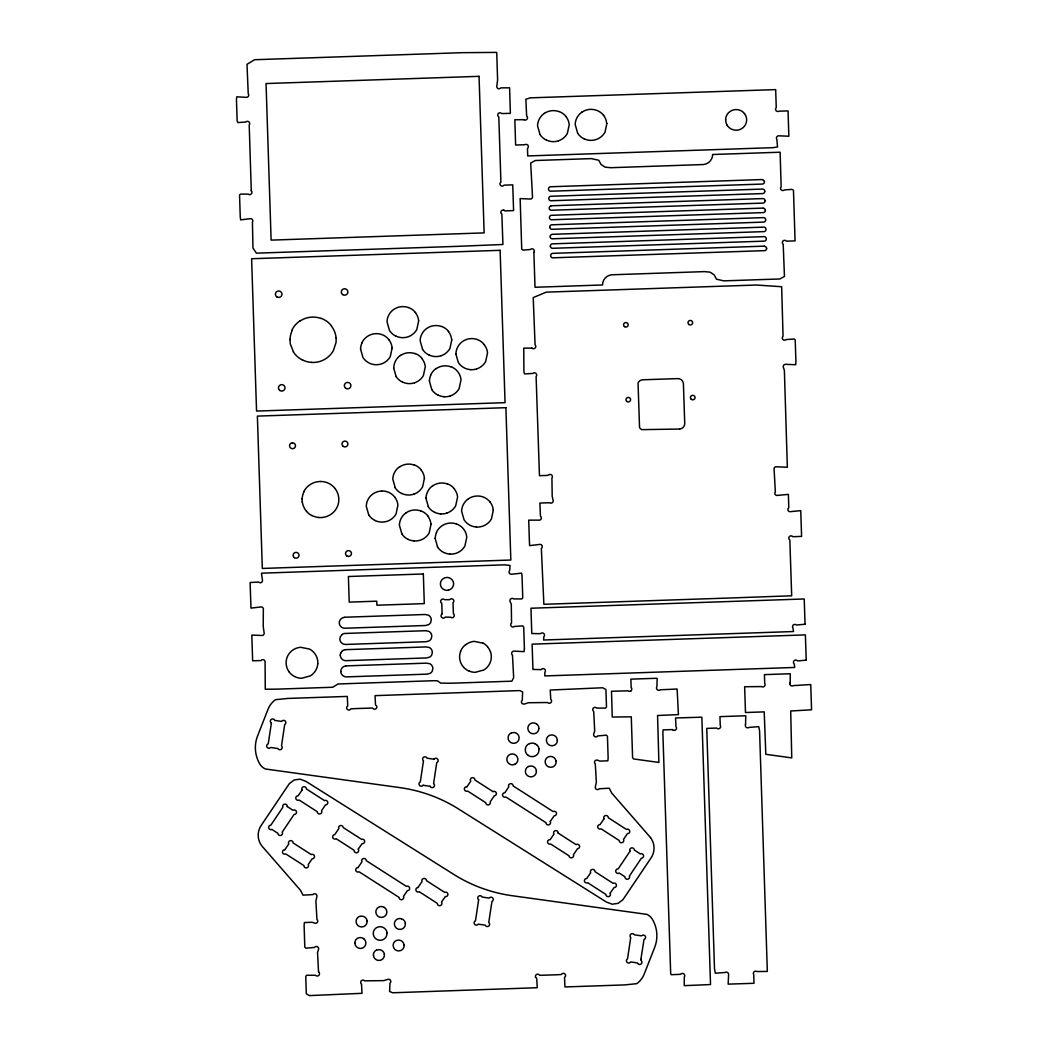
<?xml version="1.0" encoding="UTF-8"?>
<svg xmlns="http://www.w3.org/2000/svg" width="1048" height="1048" viewBox="0 0 1048 1048"><rect width="100%" height="100%" fill="white"/><g stroke="black" fill="none" stroke-linecap="round" stroke-linejoin="round"><path stroke-width="1.5" d="M302.021 498.809L302.165 501.992M550.37 246.201L550.37 245.887A2.214 2.161 -4 0 1 552.178 243.857L764.084 236.638A2.201 2.161 -4 0 1 766.298 238.721L766.298 238.879A2.201 2.161 -4 0 1 764.28 241.145L552.375 248.311A2.201 2.161 -4 0 1 550.37 246.241M336.159 337.849L336.081 342.342L333.434 350.53A23.266 22.794 -4 0 1 328.011 357.067A23.043 22.584 -4 0 1 320.478 361.259A23.279 22.807 -4 0 1 311.518 362.411M392.175 347.871L390.301 356.556A15.93 15.602 -4 0 1 386.594 361.023A15.786 15.458 -4 0 1 381.433 363.892A15.93 15.615 -4 0 1 375.302 364.691A15.786 15.458 -4 0 1 369.472 363.184A15.93 15.602 -4 0 1 362.949 357.486L360.525 348.945M418.689 320.806L416.829 329.491A15.93 15.602 -4 0 1 413.109 333.958A15.786 15.458 -4 0 1 407.947 336.827A15.93 15.602 -4 0 1 401.764 337.639A15.786 15.458 -4 0 1 396.039 336.12M424.466 478.163L422.593 486.848A15.93 15.602 -4 0 1 418.886 491.329A15.786 15.458 -4 0 1 413.724 494.198M431.056 524.131L429.195 532.816A15.93 15.602 -4 0 1 425.488 537.297A15.786 15.458 -4 0 1 420.314 540.165A15.93 15.602 -4 0 1 414.143 540.978M451.806 339.709L449.946 348.394A15.93 15.602 -4 0 1 446.225 352.862A15.786 15.458 -4 0 1 441.064 355.731M493.294 510.193L491.433 518.878A15.93 15.602 -4 0 1 487.713 523.358A15.786 15.458 -4 0 1 482.552 526.214A15.93 15.602 -4 0 1 476.382 527.026M606.858 123.494L604.997 132.179A15.93 15.602 -4 0 1 601.29 136.659A15.786 15.458 -4 0 1 596.115 139.528A15.93 15.602 -4 0 1 589.945 140.34A15.786 15.458 -4 0 1 584.208 138.821M631.197 690.567L631.289 690.462A2.292 2.24 -4 0 0 631.145 687.501L630.857 679.143L655.734 678.305L657.135 678.37L656.913 686.807A2.266 2.227 -4 0 0 656.506 688.064A2.292 2.24 -4 0 0 660.306 689.78L677.113 689.034L678.423 714.605L657.568 715.496L658.891 762.446L633.529 758.935L632.599 757.625L631.276 716.832L612.255 717.042L611.495 691.261L628.014 690.815A2.292 2.24 -4 0 0 631.184 690.593L631.158 690.619M790.231 682.405L790.244 673.746L764.45 674.624L764.699 683.466A2.253 2.214 -4 0 1 764.988 684.082A2.292 2.253 -4 0 1 762.931 686.951A2.266 2.214 -4 0 1 761.503 686.571L744.643 686.741L745.482 712.522L764.215 711.88L765.813 754.311L791.751 757.887L790.703 710.989L811.558 709.81L810.746 684.54L793.297 685.628A2.253 2.201 -4 0 1 792.629 685.903A2.292 2.253 -4 0 1 789.799 683.702M417.982 887.525L422.03 881.538A2.292 2.253 -4 0 1 423.693 878.473A2.292 2.253 -4 0 1 426.457 880.648L444.627 892.333A2.306 2.253 -4 0 1 447.876 894.01A2.306 2.253 -4 0 1 445.295 896.603L441.483 902.145A2.292 2.253 -4 0 1 440.265 905.616A2.292 2.253 -4 0 1 437.317 903.376L419.266 891.743A2.292 2.253 -4 0 1 415.964 890.433A2.292 2.253 -4 0 1 417.956 887.525M359.896 916.319L358.953 916.712A5.332 5.227 -4 0 0 356.124 921.297A6.878 6.733 -4 0 0 356.202 922.397A5.502 5.397 -4 0 0 363.787 926.511A5.345 5.24 -4 0 0 367.062 921.52L367.036 920.917M549.611 474.456L547.266 475.425L539.458 475.687L536.104 376.612A2.292 2.253 -4 0 0 533.982 372.865A2.279 2.227 -4 0 0 532.856 373.442L524.563 373.926L523.908 371.948L523.764 348.159L531.952 348.119M358.036 867.561L361.979 861.797A2.292 2.253 -4 0 1 363.42 858.535A2.292 2.253 -4 0 1 366.289 860.683L406.388 886.372A2.306 2.253 -4 0 1 409.624 887.866A2.306 2.253 -4 0 1 407.384 890.643L403.441 896.446A2.292 2.253 -4 0 1 403.519 898.332A2.306 2.253 -4 0 1 400.271 899.433A2.292 2.253 -4 0 1 399.105 897.429L359.084 871.792A2.292 2.253 -4 0 1 355.77 870.351A2.292 2.253 -4 0 1 358.036 867.561M284.846 849.705L288.763 843.968A2.292 2.253 -4 0 1 290.217 840.679A2.292 2.253 -4 0 1 293.073 842.893L311.191 854.539A2.306 2.253 -4 0 1 314.452 856.046A2.306 2.253 -4 0 1 312.147 858.81L308.23 864.548A2.292 2.253 -4 0 1 306.789 867.823A2.292 2.253 -4 0 1 303.933 865.609L285.816 853.963A2.292 2.253 -4 0 1 282.541 852.469A2.292 2.253 -4 0 1 284.833 849.718M466.936 786.773L470.762 781.219A2.292 2.253 -4 0 1 471.967 777.747A2.292 2.253 -4 0 1 474.927 779.987L492.979 791.62M433.964 759.224L427.034 758.189A2.292 2.253 -4 0 0 423.523 757.259A2.292 2.253 -4 0 0 423.484 760.809L420.3 781.887A2.292 2.253 -4 0 0 419.488 785.358A2.292 2.253 -4 0 0 423.104 785.266M423.117 785.266L430.099 786.314M448.125 590.234L446.828 590.351A6.576 6.432 -4 0 1 440.396 584.129A6.576 6.432 -4 0 1 446.422 577.487L447.719 577.487A6.576 6.432 -4 0 1 448.125 590.234M550.934 205.788L762.852 198.583A2.201 2.161 -4 0 1 765.066 200.666M551.864 234.333L763.769 227.128A2.201 2.161 -4 0 1 765.983 229.211L765.996 229.368A2.201 2.161 -4 0 1 763.979 231.621L552.06 238.8A2.201 2.161 -4 0 1 551.864 234.516M321.946 517.542L318.697 517.542M679.628 429.051L641.808 429.641A5.633 5.515 -4 0 1 639.542 427.519L638.049 382.965A5.633 5.515 -4 0 1 640.105 380.647A5.541 5.423 -4 0 1 643.014 379.782L677.846 378.603A5.528 5.423 -4 0 1 683.414 383.843L684.737 423.392A5.528 5.423 -4 0 1 679.667 429.012M344.334 617.246L425.016 614.495L428.278 615.097A5.633 5.515 -4 0 1 431.278 619.8L430.754 622.316A5.633 5.515 -4 0 1 428.697 624.621L425.658 625.499L344.831 628.237A5.528 5.423 -4 0 1 339.264 623.075A5.528 5.423 -4 0 1 344.334 617.416M345.381 649.668L426.078 646.93L429.326 647.52A5.633 5.515 -4 0 1 432.326 652.236L431.802 654.738A5.633 5.515 -4 0 1 429.746 657.057L426.706 657.934L345.879 660.672A5.528 5.423 -4 0 1 340.312 655.432M345.906 665.886L426.601 663.148L429.85 663.738A5.633 5.515 -4 0 1 432.863 668.454L432.326 670.956A5.633 5.515 -4 0 1 430.269 673.275L427.23 674.139L346.403 676.89A5.528 5.423 -4 0 1 340.836 671.65M762.224 179.549L550.318 186.767A2.214 2.161 -4 0 0 548.523 188.797L548.523 189.112A2.201 2.161 -4 0 0 550.528 191.221L762.433 184.055A2.201 2.161 -4 0 0 764.45 181.802L764.45 181.671M763.154 208.094L551.248 215.312A2.214 2.161 -4 0 0 549.44 217.342L549.453 217.657A2.201 2.161 -4 0 0 551.445 219.766L763.35 212.6A2.201 2.161 -4 0 0 765.381 210.347L765.368 210.216M764.385 246.149L552.479 253.367A2.214 2.161 -4 0 0 550.685 255.398L550.685 255.712A2.201 2.161 -4 0 0 552.676 257.821L764.595 250.655A2.201 2.161 -4 0 0 766.612 248.402L766.612 248.271M320.308 481.504L319.837 481.517A18.353 17.986 -4 0 0 310.509 484.373A18.471 18.104 -4 0 0 303.645 491.931M672.475 729.591L663.161 729.866L662.86 732.421L670.681 973.579L671.244 974.706L680.532 974.326A2.306 2.253 -4 0 1 684.724 975.557A2.266 2.214 -4 0 1 684.305 976.893L684.239 985.657L710.531 984.557L701.859 717.186L675.554 717.972L675.96 726.644A2.306 2.253 -4 0 1 674.139 730.404M482.997 643.171L474.141 641.363A15.786 15.458 -4 0 0 465.888 644.638M503.865 210.176L504.966 210.923L513.586 210.583L512.747 184.854L504.062 185.155L502.988 185.954A2.306 2.253 -4 0 1 500.027 183.164L500.892 181.998L500.42 166.619L498.809 117.062L497.866 115.922A2.306 2.253 -4 0 1 500.551 112.843L501.73 113.564L510.363 113.341L509.603 87.835L501.036 87.862L499.306 88.792A2.306 2.253 -4 0 1 496.817 86.054L497.604 79.858L496.713 52.4L462.286 52.675L254.572 59.723L246.987 64.321L248.232 93.678A2.306 2.253 -4 0 1 246.097 97.333L236.822 96.822L236.442 99.219L237.149 121.031L237.909 122.577L245.717 122.04A2.279 2.227 -4 0 1 248.887 121.895A2.279 2.227 -4 0 1 249.201 124.961L251.284 190.854M384.433 907.516L383.542 907.018A5.502 5.397 -4 0 0 379.481 906.848A5.345 5.24 -4 0 0 375.878 911.839L375.891 912.35A5.502 5.397 -4 0 0 383.686 916.921A5.345 5.24 -4 0 0 386.804 911.93A5.502 5.397 -4 0 0 384.393 907.489M523.921 119.695L514.843 119.721L515.616 145.017L524.865 144.742A2.266 2.214 -4 0 1 525.729 144.388A2.306 2.253 -4 0 1 527.471 148.436L527.72 155.942L773.005 147.663L777.537 146.982L776.83 139.292A2.266 2.214 -4 0 1 776.476 138.441A2.306 2.253 -4 0 1 779.24 135.834L788.843 136.227L788.057 110.918L779.018 111.167A2.292 2.253 -4 0 1 775.572 108.782L776.254 107.603L775.677 89.604L530.38 97.844L525.873 99.219L526.633 116.053A2.306 2.253 -4 0 1 527.052 119.158A2.306 2.253 -4 0 1 523.908 119.682M650.494 837.549L611.731 793.074L609.229 788.214L599.364 788.764A2.292 2.253 -4 0 1 595.343 786.812L596.364 782.306L595.29 764.005A2.279 2.24 -4 0 1 597.229 760.088L599.888 761.097L607.853 760.822L608.141 757.874L607.434 736.272L606.386 735.172L597.766 735.919A2.306 2.253 -4 0 1 593.6 734.268L594.701 730.888L593.705 711.409A2.279 2.24 -4 0 1 593.338 708.094A2.279 2.24 -4 0 1 596.731 708.094L605.705 708.107L606.491 706.824L605.927 689.519L602.705 687.763L550.226 690.043L550.75 699.278A2.306 2.253 -4 0 1 550.921 702.566A2.306 2.253 -4 0 1 547.554 702.514L528.48 702.736L524.327 704.033A2.292 2.253 -4 0 1 522.284 700.09L522.638 691.903L519.625 690.58L375.027 695.649L375.512 704.885L376.704 706.142A2.292 2.253 -4 0 1 373.625 709.011L372.354 708.029L355.22 708.605L350.962 708.854L349.757 709.915A2.292 2.253 -4 0 1 346.796 707.02L347.713 705.88L347.307 696.422L287.768 698.44L275.441 699.697A21.838 21.392 -4 0 0 268.039 709.247L257.598 735.893A33.471 32.802 -4 0 0 259.642 763.704L259.734 763.861A12.825 12.563 -4 0 0 265.341 768.97L399.72 787.598A146.366 143.432 -4 0 1 456.823 807.916L606.438 902.066L612.215 904.214L618.137 903.337L622.971 899.656L650.847 858.246A18.222 17.855 -4 0 0 650.494 837.549M558.152 833.068L576.059 844.623A2.306 2.253 -4 0 1 579.479 845.802A2.306 2.253 -4 0 1 577.474 848.762L573.426 854.723A2.292 2.253 -4 0 1 571.867 857.788A2.292 2.253 -4 0 1 569.025 855.823L550.685 844.033A2.306 2.253 -4 0 1 547.58 842.199A2.306 2.253 -4 0 1 550.161 839.684L553.973 834.129A2.292 2.253 -4 0 1 555.283 830.658A2.292 2.253 -4 0 1 558.139 833.055M535.541 977.221L536.733 978.478L537.218 987.714L392.62 992.784L389.607 991.46L389.948 983.273A2.292 2.253 -4 0 0 387.904 979.33L383.764 980.627L364.665 980.836A2.306 2.253 -4 0 0 361.324 980.797A2.306 2.253 -4 0 0 361.495 984.085L362.019 993.321L309.527 995.6L306.317 993.832L305.754 976.54L306.54 975.256L315.487 975.282A2.306 2.253 -4 0 0 318.906 975.282A2.306 2.253 -4 0 0 318.526 971.941M577.631 133.109L575.208 124.568A15.772 15.458 -4 0 1 576.479 118.752A15.903 15.589 -4 0 1 582.02 112.07M539.982 134.393L537.559 125.852A15.772 15.458 -4 0 1 538.829 120.022A15.903 15.589 -4 0 1 544.37 113.354M422.58 349.311L420.156 340.77A15.772 15.458 -4 0 1 421.427 334.954A15.903 15.589 -4 0 1 426.955 328.286A15.772 15.458 -4 0 1 441.431 326.478M431.776 389.502L429.353 380.961M396.065 376.376L393.642 367.848M428.357 506.682L425.933 498.141M437.553 546.873L435.13 538.331M395.24 487.779L392.817 479.237A15.772 15.458 -4 0 1 394.074 473.421A15.903 15.589 -4 0 1 399.616 466.74M401.829 533.746L399.406 525.205A15.772 15.458 -4 0 1 400.677 519.389A15.903 15.589 -4 0 1 406.205 512.708M293.479 351.892L290.296 343.888L289.929 339.421M368.713 514.843L366.289 506.302A15.772 15.458 -4 0 1 367.56 500.486A15.903 15.589 -4 0 1 373.088 493.818A15.772 15.458 -4 0 1 381.59 491.067M287.27 806.554L292.982 810.314A2.306 2.253 -4 0 1 296.453 811.624A2.306 2.253 -4 0 1 294.082 814.453L282.2 832.125A2.292 2.253 -4 0 1 280.838 835.426A2.292 2.253 -4 0 1 277.917 833.343L271.93 829.44A2.292 2.253 -4 0 1 268.72 827.959A2.292 2.253 -4 0 1 270.843 825.169L282.868 807.261A2.292 2.253 -4 0 1 284.598 804.13A2.292 2.253 -4 0 1 287.257 806.528M318.54 971.955L317.544 952.475L318.644 949.095A2.306 2.253 -4 0 0 314.466 947.444L305.859 948.191L304.798 947.091L304.103 925.489L304.379 922.541L312.356 922.266L314.99 923.288A2.306 2.253 -4 0 0 316.941 919.345L315.88 901.057L316.902 896.551A2.292 2.253 -4 0 0 312.88 894.599L303.016 895.149L300.501 890.289L261.738 845.815A18.222 17.855 -4 0 1 261.397 825.117L289.274 783.707L294.108 780.026L300.029 779.149L305.793 781.284L455.421 875.447A146.366 143.432 -4 0 0 512.524 895.765L646.904 914.38A12.825 12.563 -4 0 1 652.511 919.502L652.603 919.659A33.471 32.802 -4 0 1 654.646 947.471L644.192 974.116A21.838 21.392 -4 0 1 636.804 983.666L624.477 984.924L564.938 986.941L564.531 977.483L565.448 976.343A2.292 2.253 -4 0 0 562.488 973.448L561.269 974.509L557.025 974.758L539.89 975.334L538.606 974.352A2.292 2.253 -4 0 0 535.541 977.221M455.867 353.897L458.29 362.438A15.93 15.602 -4 0 0 464.827 368.149A15.786 15.458 -4 0 0 470.657 369.643M386.909 932.785L386.948 933.519A6.681 6.537 -4 0 1 382.834 939.742A6.878 6.747 -4 0 1 377.791 939.833A7.008 6.864 -4 0 1 375.8 938.707A6.878 6.747 -4 0 1 373.416 934.633A8.174 8.004 -4 0 1 373.284 933.231A6.668 6.537 -4 0 1 376.808 927.532L377.987 927.048A6.878 6.747 -4 0 1 381.813 926.956A7.008 6.864 -4 0 1 384.092 928.03A6.878 6.747 -4 0 1 387.053 932.785M405.301 923.393L405.327 923.995A5.345 5.24 -4 0 1 402.039 929A5.502 5.397 -4 0 1 394.506 924.912A6.878 6.733 -4 0 1 394.402 923.773A5.332 5.227 -4 0 1 397.218 919.175L398.161 918.795A5.502 5.397 -4 0 1 401.227 918.729M404.083 945.021L404.109 945.571A5.345 5.24 -4 0 1 400.65 950.575A5.515 5.397 -4 0 1 393.197 945.676L393.17 945.217A5.332 5.227 -4 0 1 396.144 940.619A5.502 5.384 -4 0 1 404.043 944.995M384.328 954.545L384.354 955.095A5.345 5.24 -4 0 1 380.909 960.099A5.515 5.397 -4 0 1 373.455 955.187M549.755 227.167L549.755 226.853A2.214 2.161 -4 0 1 551.562 224.822L763.468 217.617A2.201 2.161 -4 0 1 765.682 219.7L765.682 219.857A2.201 2.161 -4 0 1 763.665 222.111L551.759 229.289A2.201 2.161 -4 0 1 549.755 227.206M536.353 771.014L536.366 771.525A5.345 5.24 -4 0 1 532.751 776.516A5.502 5.397 -4 0 1 528.703 776.345L527.812 775.848A5.502 5.397 -4 0 1 525.428 771.433A5.345 5.24 -4 0 1 528.559 766.429M442.112 613.932L441.771 603.294A2.292 2.253 -4 0 1 441.077 600.032A2.292 2.253 -4 0 1 444.444 599.653L449.684 599.705A2.306 2.253 -4 0 1 450.103 599.286A2.306 2.253 -4 0 1 453.299 599.613A2.306 2.253 -4 0 1 453.024 602.744L453.391 613.709A2.214 2.161 -4 0 1 453.863 614.167A2.306 2.253 -4 0 1 450.483 617.207L445.269 617.102A2.306 2.266 -4 0 1 441.811 617.495A2.306 2.266 -4 0 1 441.863 614.102M557.34 740.189L557.34 740.622A5.332 5.227 -4 0 1 554.366 745.22A5.502 5.384 -4 0 1 546.466 740.844L546.401 740.268A5.345 5.24 -4 0 1 549.859 735.264A5.515 5.397 -4 0 1 557.313 740.163M373.429 955.173L373.416 954.741A5.332 5.227 -4 0 1 376.389 950.143M354.905 943.174L354.905 942.741A5.332 5.227 -4 0 1 357.866 938.143A5.502 5.384 -4 0 1 361.887 937.816A5.607 5.489 -4 0 1 363.643 938.694M292.431 442.885A2.961 2.895 -4 0 0 289.562 445.741A2.974 2.921 -4 0 0 293.466 448.531A2.961 2.895 -4 0 0 295.366 444.981A2.974 2.921 -4 0 0 292.431 442.859M335.465 489.141A18.34 17.973 -4 0 1 337.81 505.49A18.471 18.104 -4 0 1 331.771 513.743A18.34 17.973 -4 0 1 321.985 517.502M318.802 517.489A18.34 17.973 -4 0 1 312.003 515.537M306.619 511.372A18.34 17.973 -4 0 1 302.322 501.992M302.178 498.861A18.34 17.973 -4 0 1 303.868 492.062M335.452 489.01A18.471 18.104 -4 0 0 327.356 482.735A18.353 17.986 -4 0 0 320.243 481.504M311.898 515.59A18.497 18.13 -4 0 1 306.474 511.372M381.642 491.014A15.786 15.471 -4 0 1 387.668 491.957A15.903 15.589 -4 0 1 394.729 497.053M394.677 497.014A15.786 15.471 -4 0 1 397.899 505.188L396.079 513.913A15.93 15.602 -4 0 1 392.371 518.393A15.786 15.458 -4 0 1 387.197 521.262A15.93 15.615 -4 0 1 381.066 522.048A15.786 15.458 -4 0 1 375.236 520.555M375.184 520.542A15.93 15.615 -4 0 1 368.66 514.817M401.816 493.49A15.786 15.458 -4 0 0 407.646 494.984A15.93 15.602 -4 0 0 413.672 494.211M399.668 466.884A15.786 15.458 -4 0 1 414.196 465.037M421.191 470.094A15.786 15.458 -4 0 1 424.414 478.268M414.261 464.893A15.903 15.589 -4 0 1 421.309 469.989M401.659 493.49A15.93 15.602 -4 0 1 395.135 487.779M406.166 512.76A15.772 15.458 -4 0 1 420.68 510.913M427.689 515.957A15.772 15.458 -4 0 1 430.911 524.144M420.864 510.861A15.903 15.589 -4 0 1 427.911 515.957M408.262 539.458A15.93 15.602 -4 0 1 401.738 533.746M414.235 540.951A15.786 15.458 -4 0 1 408.406 539.458M446.841 513.101A15.786 15.458 -4 0 0 452.002 510.232A15.93 15.602 -4 0 0 455.71 505.752L457.583 497.066A15.786 15.458 -4 0 0 454.308 488.984M440.763 513.887A15.786 15.458 -4 0 1 434.933 512.393M426.025 498.232A15.786 15.458 -4 0 1 427.296 492.416A15.903 15.589 -4 0 1 432.732 485.643M432.785 485.787A15.786 15.458 -4 0 1 447.313 483.94M447.378 483.796A15.903 15.589 -4 0 1 454.426 488.892M446.789 513.114A15.93 15.602 -4 0 1 440.658 513.913M434.776 512.393A15.93 15.602 -4 0 1 428.252 506.682M456.456 523.987A15.786 15.471 -4 0 0 441.929 525.834A15.903 15.589 -4 0 0 436.387 532.515M456.574 523.987A15.903 15.589 -4 0 1 463.622 529.083A15.772 15.458 -4 0 1 466.779 537.257L464.906 545.942A15.93 15.602 -4 0 1 461.199 550.423A15.786 15.458 -4 0 1 456.037 553.292A15.93 15.602 -4 0 1 449.854 554.104M449.959 554.078A15.786 15.458 -4 0 1 444.129 552.584M435.221 538.423A15.786 15.458 -4 0 1 436.492 532.607M443.972 552.584A15.93 15.602 -4 0 1 437.448 546.873M468.404 498.822A15.772 15.458 -4 0 1 476.945 496.031A15.786 15.471 -4 0 1 483.023 496.922A15.903 15.589 -4 0 1 490.071 502.018M490.032 501.966A15.786 15.471 -4 0 1 493.254 510.153M468.443 498.769A15.903 15.589 -4 0 0 462.915 505.45A15.772 15.458 -4 0 0 461.644 511.267L464.067 519.808A15.93 15.602 -4 0 0 470.591 525.52A15.786 15.458 -4 0 0 476.421 527.013M401.384 918.795A5.502 5.397 -4 0 1 405.419 923.445M376.533 950.195A5.515 5.397 -4 0 1 384.459 954.584M360.04 916.384A5.502 5.397 -4 0 1 367.154 920.969M354.931 943.2A5.515 5.397 -4 0 0 362.398 948.099A5.345 5.24 -4 0 0 365.831 943.095L365.817 942.545A5.502 5.384 -4 0 0 363.604 938.667M789.851 683.755A2.253 2.201 -4 0 1 790.284 682.458M674.139 730.404A2.292 2.253 -4 0 1 672.475 729.591M503.865 210.176A2.306 2.253 -4 0 0 500.957 213.045L501.861 214.185L502.935 244.485L457.95 246.332L256.393 253.171L252.948 248.009L252.437 222.137A2.292 2.24 -4 0 0 249.935 218.718L240.608 219.883L240.241 216.543L239.547 195.033L240.529 194.09L248.153 194.129A2.306 2.253 -4 0 0 251.284 193.932A2.306 2.253 -4 0 0 251.284 190.841M762.237 179.745A2.201 2.161 -4 0 1 764.45 181.802M764.752 191.155A2.201 2.161 -4 0 0 762.538 189.072L550.632 196.277A2.214 2.161 -4 0 0 548.825 198.308L548.825 198.622A2.201 2.161 -4 0 0 550.829 200.744L762.734 193.579A2.201 2.161 -4 0 0 764.765 191.352M550.947 205.984A2.201 2.161 -4 0 0 551.143 210.255L763.049 203.089A2.201 2.161 -4 0 0 765.066 200.862M763.167 208.29A2.201 2.161 -4 0 1 765.381 210.347M764.398 246.346A2.201 2.161 -4 0 1 766.612 248.402M544.318 113.407A15.772 15.458 -4 0 1 558.833 111.56M559.016 111.507A15.903 15.589 -4 0 1 566.064 116.59M558.427 140.825A15.93 15.602 -4 0 1 552.296 141.611A15.786 15.458 -4 0 1 546.558 140.091M546.414 140.105A15.93 15.602 -4 0 1 539.89 134.393M558.479 140.799A15.786 15.458 -4 0 0 563.641 137.93A15.93 15.602 -4 0 0 567.348 133.463L569.221 124.778A15.772 15.458 -4 0 0 565.999 116.603M581.967 112.123A15.772 15.458 -4 0 1 596.482 110.276A15.903 15.589 -4 0 1 603.648 115.319M603.491 115.319A15.772 15.458 -4 0 1 606.713 123.507M584.064 138.821A15.93 15.602 -4 0 1 577.54 133.109M725.622 119.734A10.467 10.257 -4 0 1 726.461 115.87A10.598 10.388 -4 0 1 730.142 111.442A10.454 10.244 -4 0 1 739.796 110.21A10.598 10.388 -4 0 1 744.486 113.603M744.486 113.59A10.493 10.284 -4 0 1 745.39 124.778A10.624 10.401 -4 0 1 741.316 128.865L739.495 129.664A10.493 10.284 -4 0 1 733.469 129.834L731.57 129.192A10.624 10.401 -4 0 1 727.233 125.393M727.299 125.393A10.493 10.284 -4 0 1 725.688 119.734M549.637 474.482A2.279 2.227 -4 0 1 551.916 478.071L552.191 496.464L553.161 500.355A2.306 2.253 -4 0 1 549.571 502.739L539.89 503.053L540.454 516.192A2.292 2.253 -4 0 1 538.358 520.136L528.703 520.149L529.384 540.873L529.62 545.628L539.288 544.462A2.306 2.253 -4 0 1 542.157 547.344L541.358 548.628L543.873 604.303L736.207 597.779L791.685 595.788L789.838 539.995L788.921 538.882A2.306 2.253 -4 0 1 791.751 535.934L792.891 536.707L801.589 536.406L800.751 510.638L790.886 511.607A2.306 2.253 -4 0 1 787.939 508.843L788.777 507.677L788.397 494.381L777.891 495.35A2.292 2.253 -4 0 1 775.337 491.787L774.131 469.753A2.306 2.253 -4 0 1 776.817 466.779L787.349 467.277L784.376 370.403L783.445 367.56A2.306 2.253 -4 0 1 785.935 364.337L795.76 364.73L795.904 361.324L795.209 339.801L794.083 338.989L786.157 339.578A2.279 2.227 -4 0 1 782.922 339.486A2.279 2.227 -4 0 1 783.053 336.316L781.664 286.733L756.473 285.017L546.296 292.143L533.222 297.593L535.07 344.805A2.292 2.253 -4 0 1 535.187 347.975A2.292 2.253 -4 0 1 531.939 348.106M299.872 321.16A23.056 22.598 -4 0 1 321.081 318.474M302.859 360.237A23.266 22.794 -4 0 1 293.322 351.892M291.619 330.788A23.266 22.794 -4 0 1 299.715 321.029M321.147 318.317A23.266 22.794 -4 0 1 331.456 325.771M311.597 362.411A23.043 22.584 -4 0 1 303.082 360.224M290.086 339.552A23.043 22.584 -4 0 1 291.933 331.05M331.391 326.046A23.043 22.584 -4 0 1 336.094 337.993M361.783 343.115A15.903 15.589 -4 0 1 367.324 336.447A15.786 15.471 -4 0 1 375.865 333.657A15.786 15.471 -4 0 1 381.904 334.6A15.903 15.589 -4 0 1 388.952 339.696M360.577 349.036A15.786 15.458 -4 0 1 361.835 343.22M388.9 339.788A15.786 15.458 -4 0 1 392.122 347.962M408.366 307.536A15.786 15.471 -4 0 0 393.838 309.383A15.903 15.589 -4 0 0 388.31 316.051A15.772 15.458 -4 0 0 387.039 321.88L389.463 330.421A15.93 15.602 -4 0 0 395.882 336.133M415.375 312.579A15.786 15.471 -4 0 1 418.597 320.767M408.484 307.536A15.903 15.589 -4 0 1 415.545 312.618M414.55 382.795A15.786 15.458 -4 0 0 419.711 379.926A15.93 15.602 -4 0 0 423.418 375.459L425.291 366.774A15.786 15.458 -4 0 0 422.017 358.691M402.642 382.088A15.786 15.458 -4 0 0 408.471 383.581A15.93 15.602 -4 0 0 414.497 382.821M393.734 367.94A15.786 15.458 -4 0 1 395.004 362.11A15.903 15.589 -4 0 1 400.441 355.351M400.493 355.482A15.786 15.458 -4 0 1 415.021 353.648M415.087 353.49A15.903 15.589 -4 0 1 422.134 358.586M402.484 382.101A15.93 15.602 -4 0 1 395.961 376.389M448.439 331.535A15.772 15.458 -4 0 1 451.649 339.709M441.601 326.426A15.903 15.589 -4 0 1 448.662 331.522M441.012 355.757A15.93 15.602 -4 0 1 434.894 356.543A15.786 15.458 -4 0 1 429.156 355.023M428.999 355.023A15.93 15.602 -4 0 1 422.475 349.325M450.26 395.921A15.786 15.458 -4 0 0 455.421 393.052A15.93 15.602 -4 0 0 459.142 388.572L461.002 379.887A15.772 15.458 -4 0 0 457.779 371.713A15.903 15.589 -4 0 0 450.797 366.617M444.182 396.707A15.786 15.458 -4 0 1 438.352 395.214M429.457 381.066A15.786 15.458 -4 0 1 430.715 375.236M436.217 368.608A15.786 15.458 -4 0 1 450.732 366.761M430.623 375.145A15.903 15.589 -4 0 1 436.151 368.477M450.208 395.947A15.93 15.602 -4 0 1 444.09 396.734M438.195 395.214A15.93 15.602 -4 0 1 431.671 389.515M455.919 354.001A15.786 15.458 -4 0 1 457.19 348.172A15.903 15.589 -4 0 1 462.679 341.399A15.786 15.471 -4 0 1 471.22 338.609A15.786 15.471 -4 0 1 477.246 339.552A15.903 15.589 -4 0 1 484.307 344.648M476.735 368.883A15.93 15.602 -4 0 1 470.604 369.669M476.788 368.857A15.786 15.458 -4 0 0 481.949 365.988A15.93 15.602 -4 0 0 485.656 361.508L487.53 352.822A15.786 15.458 -4 0 0 484.255 344.753M460.583 651.529A15.786 15.471 -4 0 0 462.417 665.755A15.903 15.589 -4 0 0 469.216 671.165M460.57 651.411A15.903 15.589 -4 0 1 465.797 644.481M469.321 671.113A15.786 15.458 -4 0 0 475.255 672.331L483.875 669.986A15.93 15.602 -4 0 0 489.717 663.581A15.786 15.458 -4 0 0 491.263 657.856A15.93 15.602 -4 0 0 490.49 651.804M487.556 646.852A15.786 15.458 -4 0 1 490.464 651.895M482.997 643.066A15.93 15.602 -4 0 1 487.556 646.695M341.91 634.774A5.528 5.423 -4 0 0 345.355 644.455L426.182 641.717L429.221 640.839A5.633 5.515 -4 0 0 431.278 638.533L431.789 636.057A5.633 5.515 -4 0 0 428.802 631.315L425.554 630.713L344.858 633.464A5.541 5.423 -4 0 0 341.897 634.603M340.639 653.454A5.528 5.423 -4 0 1 342.434 650.991M340.273 655.301A5.528 5.41 -4 0 1 340.587 653.323M342.382 650.86A5.528 5.41 -4 0 1 345.342 649.708M340.796 671.519A5.528 5.41 -4 0 1 345.866 665.925M288.973 671.689A15.772 15.458 -4 0 1 286.156 663.319A15.786 15.471 -4 0 1 287.087 657.358A15.903 15.589 -4 0 1 292.3 650.428A15.786 15.471 -4 0 1 300.606 647.297L309.501 649.053A15.93 15.602 -4 0 1 314.059 652.681A15.786 15.458 -4 0 1 316.968 657.738A15.93 15.602 -4 0 1 317.78 663.79M288.921 671.637A15.903 15.589 -4 0 0 295.719 677.047A15.772 15.458 -4 0 0 301.654 678.266L310.378 675.868A15.93 15.602 -4 0 0 316.221 669.462A15.786 15.458 -4 0 0 317.767 663.738M511.699 732.84A5.502 5.397 -4 0 1 519.153 737.726L519.074 738.146A5.332 5.227 -4 0 1 516.101 742.744A5.502 5.384 -4 0 1 510.363 742.207A5.502 5.397 -4 0 1 508.162 738.342L508.136 737.792A5.345 5.24 -4 0 1 511.581 732.788M528.664 766.481A5.502 5.397 -4 0 1 536.432 771.04M529.397 743.608A6.681 6.537 -4 0 0 525.297 749.844L525.336 750.578A6.878 6.747 -4 0 0 528.179 755.359M529.581 743.661A6.878 6.747 -4 0 1 534.637 743.556M536.589 744.656A6.878 6.747 -4 0 1 539 748.757M528.14 755.333A7.008 6.864 -4 0 0 530.432 756.394A6.878 6.747 -4 0 0 534.257 756.315L535.436 755.831A6.668 6.537 -4 0 0 538.96 750.132A8.174 8.004 -4 0 0 538.869 748.757M534.454 743.53A7.008 6.864 -4 0 1 536.445 744.643M536.34 723.814A5.515 5.397 -4 0 0 531.323 723.277A5.345 5.24 -4 0 0 527.891 728.268L527.904 728.819A5.502 5.384 -4 0 0 535.856 733.22A5.332 5.227 -4 0 0 538.816 728.622M536.458 723.88A5.502 5.384 -4 0 1 538.921 728.242M556.043 760.966A6.878 6.733 -4 0 1 556.108 762.066A5.332 5.227 -4 0 1 553.292 766.651L552.348 767.044A5.502 5.397 -4 0 1 545.235 762.459L545.183 761.844A5.345 5.24 -4 0 1 548.471 756.839A5.502 5.397 -4 0 1 556.003 760.927M466.923 786.773A2.292 2.253 -4 0 0 464.369 789.354A2.292 2.253 -4 0 0 467.605 791.03L485.787 802.729A2.292 2.253 -4 0 0 488.538 804.89A2.292 2.253 -4 0 0 490.202 801.812L494.263 795.838A2.306 2.253 -4 0 0 496.267 792.943A2.306 2.253 -4 0 0 492.966 791.62M430.086 786.301A2.306 2.253 -4 0 0 433.61 787.14A2.306 2.253 -4 0 0 433.584 783.577L436.767 762.577A2.292 2.24 -4 0 0 438.13 760.691A2.306 2.253 -4 0 0 436.164 758.294A2.292 2.24 -4 0 0 433.977 759.224M271.393 723.055L268.236 743.87A2.292 2.253 -4 0 0 267.057 747.263A2.292 2.253 -4 0 0 270.698 747.473L277.864 748.547A2.306 2.253 -4 0 0 281.27 749.268A2.306 2.253 -4 0 0 281.506 745.862L284.702 724.548A2.306 2.253 -4 0 0 285.161 721.011A2.306 2.253 -4 0 0 281.558 721.456L274.786 720.408A2.306 2.253 -4 0 0 270.345 720.841A2.292 2.253 -4 0 0 271.393 723.055M640.878 959.418L640.852 960.309A2.292 2.253 -4 0 1 641.062 963.977A2.292 2.253 -4 0 1 637.459 962.955L630.673 961.92A2.292 2.253 -4 0 1 627.071 962.352A2.292 2.253 -4 0 1 627.529 958.828L630.726 937.501A2.306 2.253 -4 0 1 630.975 934.096A2.306 2.253 -4 0 1 634.368 934.816L641.546 935.877A2.306 2.253 -4 0 1 645.188 936.1A2.306 2.253 -4 0 1 643.996 939.493L640.878 959.418M478.648 899.76L475.478 920.786A2.292 2.253 -4 0 0 474.613 924.27A2.292 2.253 -4 0 0 478.281 924.14L485.211 925.174A2.306 2.253 -4 0 0 488.709 926.091A2.306 2.253 -4 0 0 488.761 922.528L491.931 901.476A2.292 2.24 -4 0 0 492.757 898.018A2.292 2.24 -4 0 0 489.141 898.097L482.132 897.049A2.292 2.253 -4 0 0 478.622 896.21A2.292 2.253 -4 0 0 478.648 899.76M524.419 648.948L524.092 651.646L514.306 651.149A2.306 2.253 -4 0 0 511.647 653.742A2.279 2.24 -4 0 0 512.472 655.118L513.664 677.532L511.882 681.174L451.688 683.217L440.723 683.113L437.474 680.82L434.003 680.702L354.329 683.414L338.059 683.977L332.701 687.252L277.445 689.125L265.262 689.256L265.079 662.362A2.292 2.253 -4 0 0 261.974 659.795L260.952 660.567L252.647 660.79L251.821 635.075L261.319 635.455A2.292 2.253 -4 0 0 264.083 632.573L263.218 626.416L263.336 609.753A2.292 2.253 -4 0 0 260.402 607.015L250.983 608.115L250.105 582.518L258.424 582.059L260.127 582.793A2.306 2.253 -4 0 0 262.419 579.963L261.489 573.191L504.376 564.846L510.035 565.448L509.708 570.4A2.292 2.253 -4 0 0 511.804 574.212L521.577 573.138L522.048 575.981L522.755 597.688L521.878 598.932L513.69 598.919A2.279 2.227 -4 0 0 511.463 598.513A2.306 2.253 -4 0 0 509.97 601.185L511.293 604.277L511.542 623.023A2.279 2.227 -4 0 0 511.267 626.245A2.279 2.227 -4 0 0 514.529 626.416L522.808 625.892L523.712 627.202L524.419 648.948M358.351 848.919L358.272 849.234A2.292 2.253 -4 0 1 356.962 852.705A2.292 2.253 -4 0 1 354.106 850.308L336.185 838.741A2.306 2.253 -4 0 1 332.766 837.562A2.306 2.253 -4 0 1 334.757 834.601L338.818 828.64A2.292 2.253 -4 0 1 340.377 825.562A2.292 2.253 -4 0 1 343.22 827.54L361.56 839.33A2.306 2.253 -4 0 1 364.652 841.164A2.306 2.253 -4 0 1 362.084 843.679L358.351 848.919M533.877 252.372L535.017 287.27L602.548 284.977A10.231 10.035 -4 0 1 611.757 274.786L704.531 271.615L710.046 272.153L714.16 274.877L716.491 279.2L723.814 280.864L779.882 278.964L784.454 276.449L783.197 244.302A2.292 2.253 -4 0 1 785.319 240.385L786.459 241.171L795.065 240.883L793.467 190.264L792.157 189.374L784.389 189.924A2.279 2.227 -4 0 1 781.245 189.898A2.279 2.227 -4 0 1 781.153 186.819L780.118 152.222L712.653 154.501A10.231 10.035 -4 0 1 703.431 164.536L610.657 167.706L605.181 167.182L601.094 164.51L598.736 160.252L591.386 158.615L535.253 160.514L530.681 163.043L532.476 196.29A2.292 2.253 -4 0 1 529.567 198.989L520.136 198.596L521.734 249.214L522.965 250.105L530.327 249.529A2.292 2.24 -4 0 1 533.458 249.332A2.292 2.24 -4 0 1 533.877 252.372M302.073 790.074L298.169 795.799A2.292 2.253 -4 0 0 295.837 798.55A2.292 2.253 -4 0 0 299.152 800.03L317.23 811.676A2.292 2.253 -4 0 0 320.059 813.916A2.292 2.253 -4 0 0 321.539 810.654L325.483 804.89A2.292 2.24 -4 0 0 327.513 803.737A2.306 2.253 -4 0 0 326.766 800.751A2.292 2.24 -4 0 0 324.513 800.62L306.37 788.934A2.292 2.253 -4 0 0 303.488 786.773A2.292 2.253 -4 0 0 302.086 790.074M610.264 892.975L610.159 893.289A2.292 2.253 -4 0 1 608.757 896.59A2.292 2.253 -4 0 1 605.862 894.416L587.718 882.744A2.292 2.253 -4 0 1 584.47 881.224A2.292 2.253 -4 0 1 586.762 878.473L590.692 872.709A2.292 2.253 -4 0 1 592.186 869.434A2.292 2.253 -4 0 1 595.015 871.687L613.093 883.333A2.306 2.253 -4 0 1 616.394 884.813A2.306 2.253 -4 0 1 614.076 887.564L610.264 892.975M604.002 818.815L600.085 824.566A2.292 2.253 -4 0 0 597.779 827.317A2.292 2.253 -4 0 0 601.054 828.811L619.172 840.483A2.292 2.253 -4 0 0 622.027 842.684A2.292 2.253 -4 0 0 623.468 839.396L627.398 833.658A2.306 2.253 -4 0 0 629.691 830.907A2.306 2.253 -4 0 0 626.403 829.4L608.312 817.741A2.292 2.253 -4 0 0 605.456 815.54A2.292 2.253 -4 0 0 604.002 818.815M550.37 821.252L550.266 821.567A2.292 2.253 -4 0 1 548.825 824.828A2.292 2.253 -4 0 1 545.956 822.667L505.856 796.991A2.292 2.253 -4 0 1 502.595 795.498A2.292 2.253 -4 0 1 504.835 792.733L508.791 786.917A2.292 2.253 -4 0 1 510.324 783.681A2.292 2.253 -4 0 1 513.127 785.921L553.148 811.571A2.306 2.253 -4 0 1 556.462 813.012A2.306 2.253 -4 0 1 554.182 815.803L550.37 821.252M745.534 724.679L745.39 725.111A2.306 2.253 -4 0 0 748.036 727.797A2.266 2.214 -4 0 0 748.927 727.43L758.752 726.631L759.577 731.059L767.332 971.444L756.918 971.522A2.306 2.253 -4 0 0 753.381 973.802A2.266 2.214 -4 0 0 753.735 974.64L753.984 983.299L728.164 984.138L728.583 974.863A2.292 2.253 -4 0 0 725.124 972.492L715.325 973.212L714.5 968.784L706.745 728.399L716.596 728.059L717.815 728.766A2.306 2.253 -4 0 0 720.579 726.159A2.266 2.214 -4 0 0 720.225 725.308L719.963 716.635L743.045 715.863L745.783 715.797L745.534 724.679M805.047 624.241L796.415 625.014A2.306 2.253 -4 0 0 792.537 627.018A2.266 2.214 -4 0 0 792.969 627.988L793.493 631.538L543.663 640.014L543.768 636.83A2.306 2.253 -4 0 0 543.807 633.568A2.306 2.253 -4 0 0 540.48 633.686L531.781 633.516L530.956 608.233L804.222 598.971L805.047 624.241M806.213 660.161L797.541 660.921A2.292 2.253 -4 0 0 794.083 660.738A2.292 2.253 -4 0 0 794.332 664.105L794.659 667.458L544.829 675.934L544.868 672.331A2.279 2.24 -4 0 0 544.528 669.082A2.279 2.24 -4 0 0 541.24 669.633L532.934 669.436L532.122 644.153L805.388 634.891L806.213 660.161M630.031 851.238L618.15 868.91A2.292 2.253 -4 0 0 615.792 871.74A2.292 2.253 -4 0 0 619.25 873.05L624.975 876.809A2.292 2.253 -4 0 0 627.647 879.233A2.292 2.253 -4 0 0 629.376 876.102L641.376 858.207A2.292 2.253 -4 0 0 643.524 855.404A2.292 2.253 -4 0 0 640.302 853.924L634.328 850.02A2.292 2.253 -4 0 0 631.394 847.937A2.292 2.253 -4 0 0 630.044 851.238M515.026 764.175L514.083 764.568A5.502 5.397 -4 0 1 511.018 764.634A5.607 5.489 -4 0 1 506.904 759.905L506.904 759.368A5.345 5.24 -4 0 1 510.193 754.364A5.502 5.397 -4 0 1 517.738 758.451A6.878 6.733 -4 0 1 517.843 759.59A5.332 5.227 -4 0 1 515.026 764.175M479.054 76.334L266.048 83.552L271.118 240.123L484.137 232.892L479.054 76.334M500.119 250.315L251.612 258.738L256.55 411.078L505.057 402.655L500.119 250.315M505.896 407.685L257.376 416.108L262.314 568.448L510.834 560.025L505.896 407.685M423.34 573.976L348.394 576.518L349.22 602.115L376.769 601.185L376.9 605.22L424.296 603.609L423.34 573.976M294.305 557.615A2.961 2.895 -4 0 0 299.007 555.61A2.961 2.895 -4 0 0 294.894 552.624A2.961 2.895 -4 0 0 294.305 557.615M343.181 446.343A2.961 2.895 -4 0 0 347.897 444.339A2.961 2.895 -4 0 0 343.77 441.352A2.961 2.895 -4 0 0 343.181 446.343M346.731 555.846A2.961 2.895 -4 0 0 351.447 553.842A2.961 2.895 -4 0 0 347.32 550.855A2.961 2.895 -4 0 0 346.731 555.846M624.49 326.609A2.306 2.253 -4 0 0 628.158 325.05A2.306 2.253 -4 0 0 624.962 322.732A2.306 2.253 -4 0 0 624.49 326.609M626.927 401.502A2.306 2.253 -4 0 0 630.582 399.943A2.306 2.253 -4 0 0 627.385 397.611A2.306 2.253 -4 0 0 626.927 401.502M688.942 324.513A2.306 2.253 -4 0 0 692.61 322.954A2.306 2.253 -4 0 0 689.401 320.623A2.306 2.253 -4 0 0 688.942 324.513M691.366 399.393A2.306 2.253 -4 0 0 695.034 397.834A2.306 2.253 -4 0 0 691.837 395.502A2.306 2.253 -4 0 0 691.366 399.393M276.738 296.807A3.288 3.223 -4 0 0 281.964 294.58A3.288 3.223 -4 0 0 277.392 291.252A3.288 3.223 -4 0 0 276.738 296.807M279.777 390.446A3.288 3.223 -4 0 0 285.004 388.219A3.288 3.223 -4 0 0 280.432 384.904A3.288 3.223 -4 0 0 279.777 390.446M342.617 294.567A3.288 3.223 -4 0 0 347.844 292.34A3.288 3.223 -4 0 0 343.272 289.025A3.288 3.223 -4 0 0 342.617 294.567M345.657 388.219A3.288 3.223 -4 0 0 350.884 385.991A3.288 3.223 -4 0 0 346.312 382.664A3.288 3.223 -4 0 0 345.657 388.219"/></g></svg>
